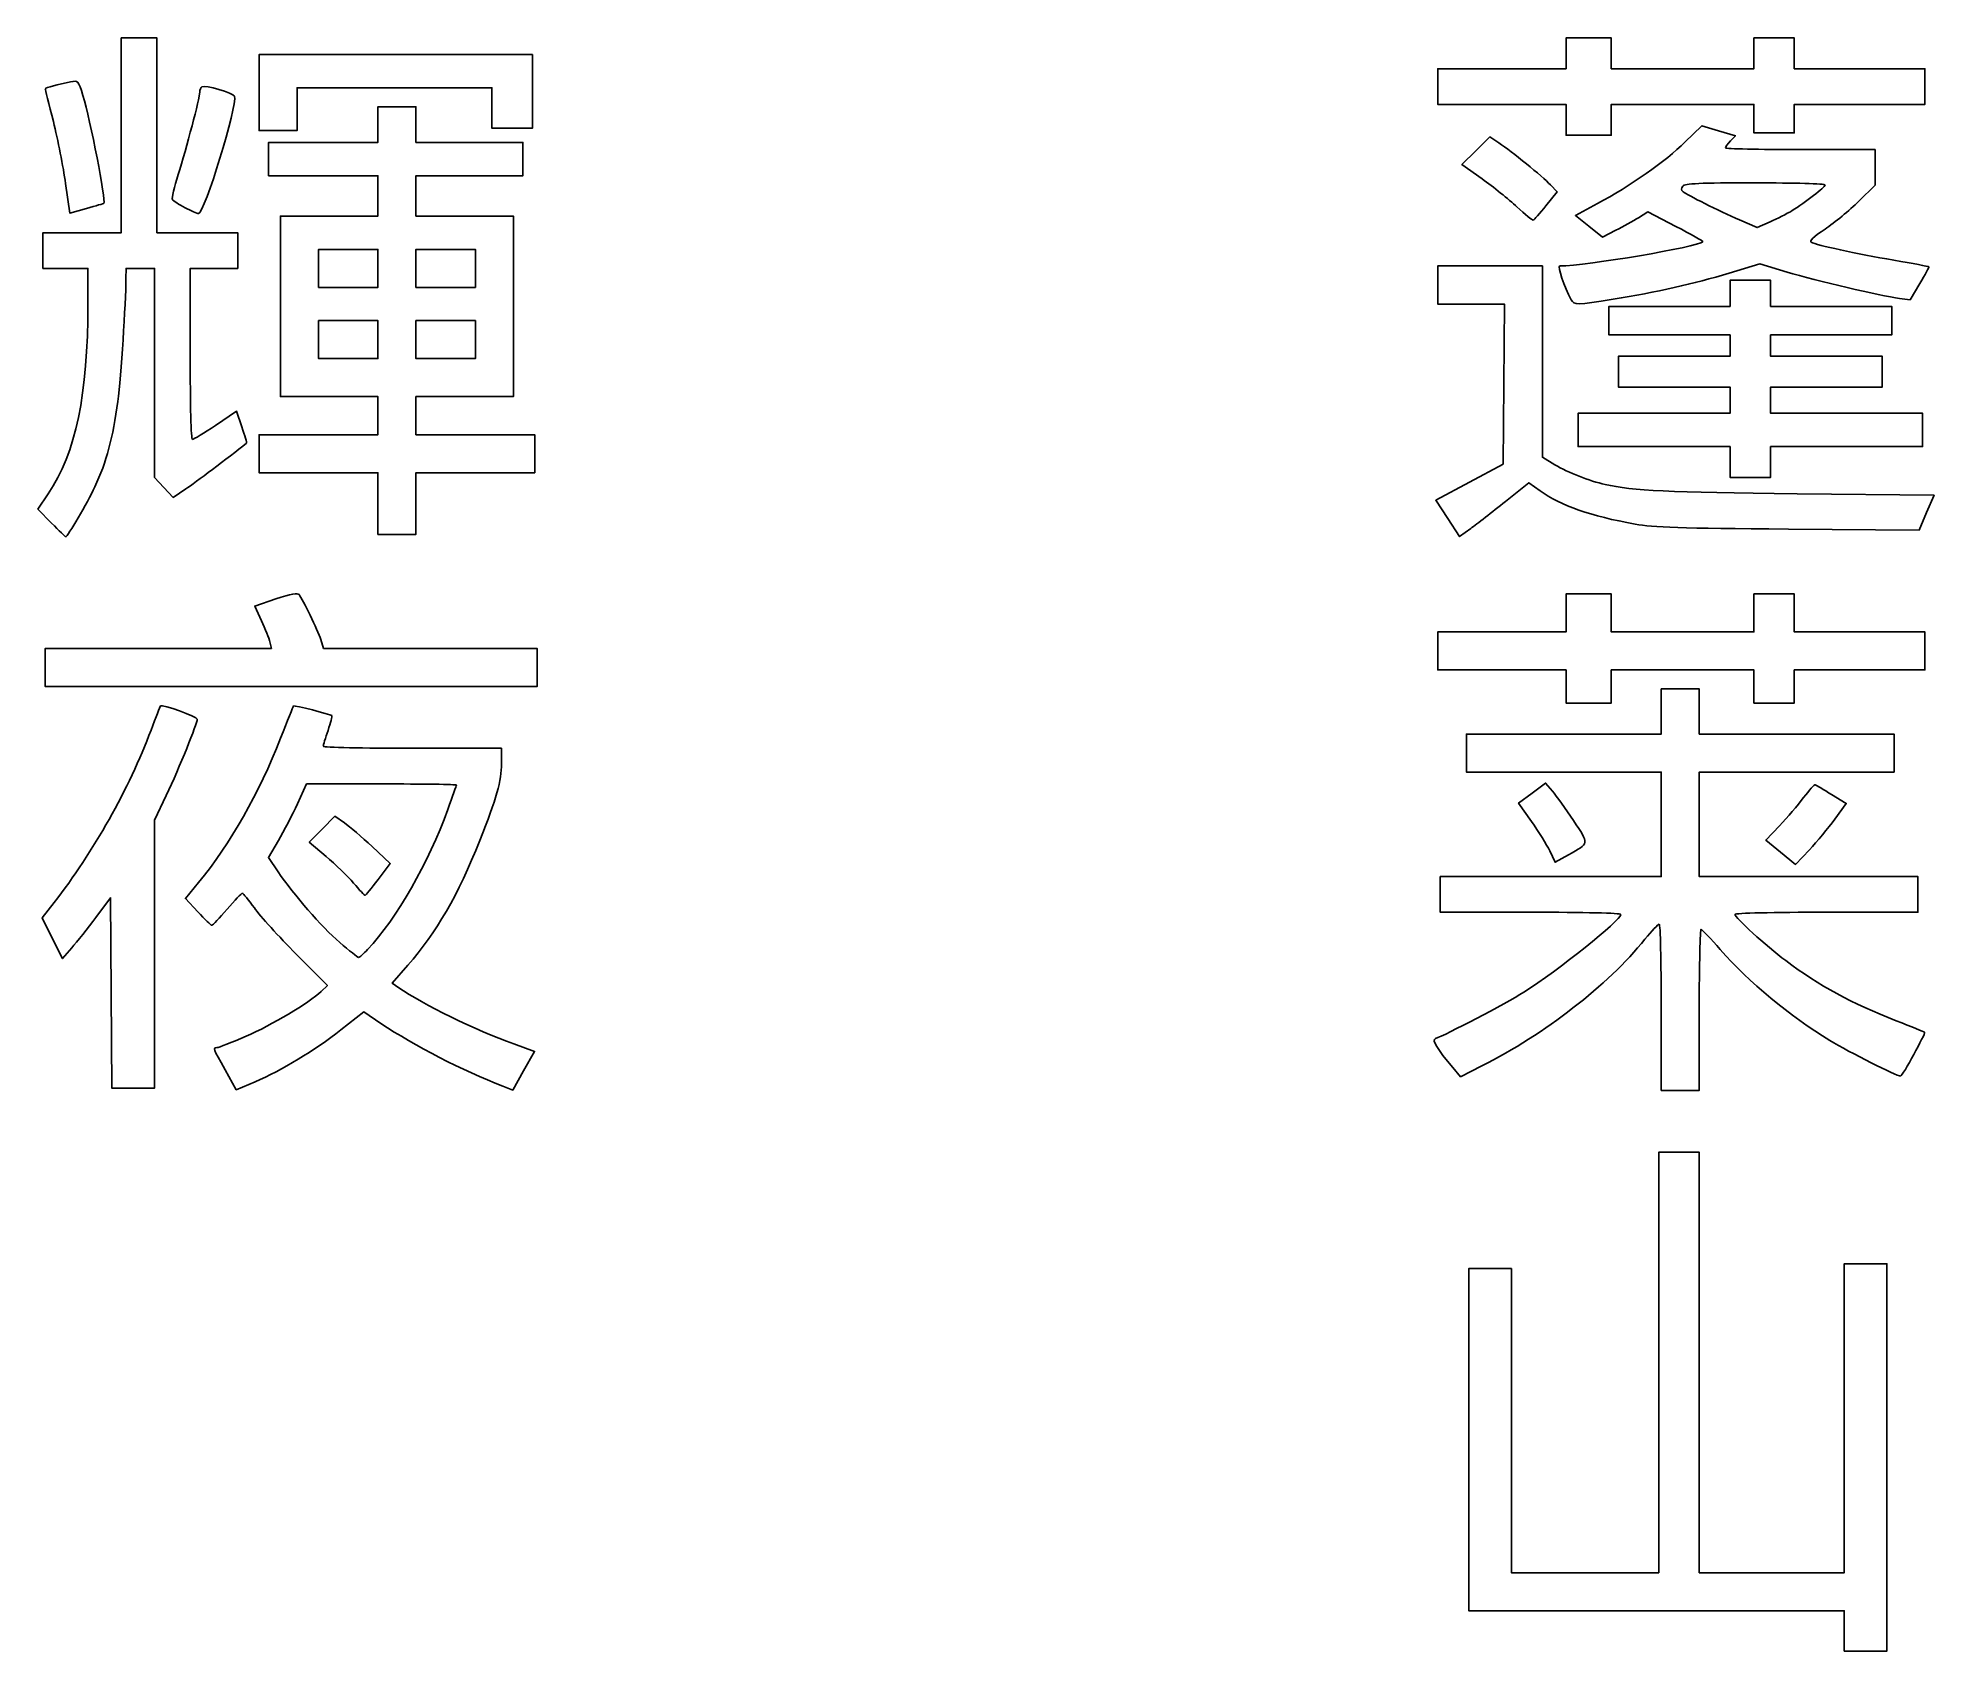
# Model space of a CAD drawing. Extents: x 0 to 38.6, y 0 to 32.8.
import ezdxf

# ---------------------------------------------------------------- set-up
doc = ezdxf.new("R2010")
doc.units = 0
doc.layers.add('Layer_1', color=7, linetype='CONTINUOUS')

msp = doc.modelspace()

# ---------------------------------------------------------------- linework, layer by layer
at = {"layer": 'Layer_1', "color": 7}
for points in [[(1.061804, 27.386921), (1.062304, 28.099147), (0.603582, 28.099147), (0.144861, 28.099147), (0.144861, 28.461295), (0.144861, 28.823444), (0.941587, 28.823444), (1.738314, 28.823444), (1.738314, 30.803188), (1.738314, 32.782933), (2.100462, 32.782933), (2.462611, 32.782933), (2.462611, 30.803188), (2.462611, 28.823444), (3.283481, 28.823444), (4.10435, 28.823444), (4.10435, 28.461295), (4.10435, 28.099147), (3.621486, 28.099147), (3.138621, 28.099147), (3.138621, 26.360834)], [(31.096478, 31.11705), (31.096478, 31.430912), (29.792744, 31.430912), (28.48901, 31.430912), (28.48901, 31.793061), (28.48901, 32.155209), (29.792744, 32.155209), (31.096478, 32.155209), (31.096478, 32.469071), (31.096478, 32.782933), (31.555202, 32.782933), (32.013923, 32.782933), (32.013923, 32.469071), (32.013923, 32.155209), (33.462516, 32.155209), (34.911109, 32.155209), (34.911109, 32.469071), (34.911109, 32.782933), (35.321545, 32.782933), (35.731978, 32.782933), (35.731978, 32.469071), (35.731978, 32.155209), (37.059856, 32.155209), (38.387734, 32.155209), (38.387734, 31.793061), (38.387734, 31.430912), (37.059856, 31.430912), (35.731978, 31.430912), (35.731978, 31.141194), (35.731978, 30.851475), (35.321545, 30.851475), (34.911109, 30.851475), (34.911109, 31.141194), (34.911109, 31.430912), (33.462516, 31.430912), (32.013923, 31.430912), (32.013923, 31.11705), (32.013923, 30.803188), (31.555202, 30.803188), (31.096478, 30.803188), (31.096478, 31.11705), (31.096478, 31.11705)], [(4.538927, 31.672345), (4.538927, 32.444928), (7.315398, 32.444928), (10.09187, 32.444928), (10.09187, 31.696488), (10.09187, 30.948048), (9.681435, 30.948048), (9.271, 30.948048), (9.271, 31.358483), (9.271, 31.768918), (7.291255, 31.768918), (5.311511, 31.768918), (5.311511, 31.334339), (5.311511, 30.899761), (4.925219, 30.899761), (4.538927, 30.899761), (4.538927, 31.672345), (4.538927, 31.672345)], [(6.95325, 23.318787), (6.95325, 23.946512), (5.746089, 23.946512), (4.538927, 23.946512), (4.538927, 24.332803), (4.538927, 24.719095), (5.746089, 24.719095), (6.95325, 24.719095), (6.95325, 25.105387), (6.95325, 25.491678), (5.963378, 25.491678), (4.973505, 25.491678), (4.973505, 27.326563), (4.973505, 29.161449), (5.963378, 29.161449), (6.95325, 29.161449), (6.95325, 29.571884), (6.95325, 29.982319), (5.842662, 29.982319), (4.732073, 29.982319), (4.732073, 30.320324), (4.732073, 30.658329), (5.842662, 30.658329), (6.95325, 30.658329), (6.95325, 31.020478), (6.95325, 31.382626), (7.339542, 31.382626), (7.725833, 31.382626), (7.725833, 31.020478), (7.725833, 30.658329), (8.812279, 30.658329), (9.898724, 30.658329), (9.898724, 30.320324), (9.898724, 29.982319), (8.812279, 29.982319), (7.725833, 29.982319), (7.725833, 29.571884), (7.725833, 29.161449), (8.715706, 29.161449), (9.705578, 29.161449), (9.705578, 27.326563), (9.705578, 25.491678), (8.715706, 25.491678), (7.725833, 25.491678), (7.725833, 25.105387), (7.725833, 24.719095), (8.932995, 24.719095), (10.140156, 24.719095), (10.140156, 24.332803), (10.140156, 23.946512), (8.932995, 23.946512), (7.725833, 23.946512), (7.725833, 23.318787), (7.725833, 22.691063), (7.339542, 22.691063), (6.95325, 22.691063), (6.95325, 23.318787), (6.95325, 23.318787)], [(33.511061, 30.661872), (33.855674, 30.998379), (34.195323, 30.897227), (34.534969, 30.796076), (34.433321, 30.687875)], [(29.388621, 29.918525), (28.979125, 30.209806), (29.262711, 30.490431), (29.546293, 30.771056), (29.730601, 30.649088)], [(35.852695, 30.51347), (37.373718, 30.51347), (37.373718, 30.152967), (37.373718, 29.792464), (37.040236, 29.462272)], [(1.033406, 29.317548), (0.690648, 29.221319), (0.606852, 29.823889), (0.606852, 29.823889), (0.606852, 29.823889)], [(30.77613, 29.797409), (30.914504, 29.651513), (30.68629, 29.370266)], [(3.033296, 29.331937), (3.033296, 29.331937)], [(30.097222, 29.348346), (30.097222, 29.348346), (30.097222, 29.348346)], [(32.107062, 28.872864), (31.838056, 28.734203), (31.560759, 28.954182), (31.283461, 29.174162), (31.733194, 29.415213)], [(33.324681, 28.952763), (32.756729, 29.247496), (32.566398, 29.129511)], [(34.617764, 29.085619), (34.976294, 28.928711), (35.240705, 29.045645)], [(35.678903, 29.268185), (35.678903, 29.268185), (35.678909, 29.268185)], [(6.95325, 28.099147), (6.95325, 28.485438), (6.349669, 28.485438), (5.746089, 28.485438), (5.746089, 28.099147), (5.746089, 27.712855), (6.349669, 27.712855), (6.95325, 27.712855), (6.95325, 28.099147), (6.95325, 28.099147)], [(8.932995, 28.099147), (8.932995, 28.485438), (8.329414, 28.485438), (7.725833, 28.485438), (7.725833, 28.099147), (7.725833, 27.712855), (8.329414, 27.712855), (8.932995, 27.712855), (8.932995, 28.099147), (8.932995, 28.099147)], [(28.689345, 23.017385), (28.44625, 23.385474), (29.13157, 23.753063), (29.816888, 24.120653), (29.829616, 25.747752), (29.842316, 27.37485), (29.165663, 27.37485), (28.48901, 27.37485), (28.48901, 27.761142), (28.48901, 28.147433), (29.551311, 28.147433), (30.613615, 28.147433), (30.613615, 26.203113), (30.613615, 24.258793), (30.867119, 24.109053)], [(35.588533, 28.023926), (35.034649, 28.188802), (34.405514, 28.000214)], [(3.048964, 23.615096), (2.790305, 23.443128), (2.602315, 23.644664), (2.414324, 23.846199), (2.414324, 25.972673), (2.414324, 28.099147), (2.124606, 28.099147), (1.834887, 28.099147), (1.833961, 27.893929)], [(34.428244, 24.1638), (34.428244, 24.477662), (32.883077, 24.477662), (31.33791, 24.477662), (31.33791, 24.815668), (31.33791, 25.153673), (32.883077, 25.153673), (34.428244, 25.153673), (34.428244, 25.419248), (34.428244, 25.684824), (33.293513, 25.684824), (32.158782, 25.684824), (32.158782, 25.998686), (32.158782, 26.312548), (33.293513, 26.312548), (34.428244, 26.312548), (34.428244, 26.529837), (34.428244, 26.747126), (33.196939, 26.747126), (31.965635, 26.747126), (31.965635, 27.036845), (31.965635, 27.326563), (33.196939, 27.326563), (34.428244, 27.326563), (34.428244, 27.592139), (34.428244, 27.857714), (34.83868, 27.857714), (35.249115, 27.857714), (35.249115, 27.592139), (35.249115, 27.326563), (36.48042, 27.326563), (37.711724, 27.326563), (37.711724, 27.036845), (37.711724, 26.747126), (36.48042, 26.747126), (35.249115, 26.747126), (35.249115, 26.529837), (35.249115, 26.312548), (36.383846, 26.312548), (37.518577, 26.312548), (37.518577, 25.998686), (37.518577, 25.684824), (36.383846, 25.684824), (35.249115, 25.684824), (35.249115, 25.419248), (35.249115, 25.153673), (36.794282, 25.153673), (38.339449, 25.153673), (38.339449, 24.815668), (38.339449, 24.477662), (36.794282, 24.477662), (35.249115, 24.477662), (35.249115, 24.1638), (35.249115, 23.849938), (34.83868, 23.849938), (34.428244, 23.849938), (34.428244, 24.1638), (34.428244, 24.1638)], [(38.283159, 27.789503), (38.085804, 27.45997), (37.866568, 27.49002)], [(31.199794, 27.459351), (31.199794, 27.459351)], [(6.95325, 26.650553), (6.95325, 27.036845), (6.349669, 27.036845), (5.746089, 27.036845), (5.746089, 26.650553), (5.746089, 26.264262), (6.349669, 26.264262), (6.95325, 26.264262), (6.95325, 26.650553), (6.95325, 26.650553)], [(8.932995, 26.650553), (8.932995, 27.036845), (8.329414, 27.036845), (7.725833, 27.036845), (7.725833, 26.650553), (7.725833, 26.264262), (8.329414, 26.264262), (8.932995, 26.264262), (8.932995, 26.650553), (8.932995, 26.650553)], [(3.654851, 24.908104), (4.080207, 25.193687), (4.188509, 24.87557)], [(0.322712, 22.923552), (0.044867, 23.204327), (0.256131, 23.519378)], [(30.56662, 23.578824), (30.340038, 23.741607), (29.861174, 23.358013)], [(35.788064, 23.517489), (38.572333, 23.48779), (38.420006, 23.134171), (38.267677, 22.780552), (35.611593, 22.800118)], [(0.322715, 22.923552), (0.322712, 22.923552)], [(29.157374, 22.811858), (28.93244, 22.649297), (28.689345, 23.017385), (28.689345, 23.017385), (28.689345, 23.017385)], [(4.58853, 20.937686), (4.45023, 21.236483), (4.878468, 21.380106)], [(31.096478, 19.60073), (31.096478, 19.938735), (29.792744, 19.938735), (28.48901, 19.938735), (28.48901, 20.325027), (28.48901, 20.711319), (29.792744, 20.711319), (31.096478, 20.711319), (31.096478, 21.09761), (31.096478, 21.483902), (31.555202, 21.483902), (32.013923, 21.483902), (32.013923, 21.09761), (32.013923, 20.711319), (33.462516, 20.711319), (34.911109, 20.711319), (34.911109, 21.09761), (34.911109, 21.483902), (35.321545, 21.483902), (35.731978, 21.483902), (35.731978, 21.09761), (35.731978, 20.711319), (37.059856, 20.711319), (38.387734, 20.711319), (38.387734, 20.325027), (38.387734, 19.938735), (37.059856, 19.938735), (35.731978, 19.938735), (35.731978, 19.60073), (35.731978, 19.262725), (35.321545, 19.262725), (34.911109, 19.262725), (34.911109, 19.60073), (34.911109, 19.938735), (33.462516, 19.938735), (32.013923, 19.938735), (32.013923, 19.60073), (32.013923, 19.262725), (31.555202, 19.262725), (31.096478, 19.262725), (31.096478, 19.60073), (31.096478, 19.60073)], [(5.79145, 20.554388), (5.850151, 20.373313), (8.019297, 20.373313), (10.188443, 20.373313), (10.188443, 19.987022), (10.188443, 19.60073), (5.190794, 19.60073), (0.193146, 19.60073), (0.193146, 19.987022), (0.193146, 19.987022)], [(0.193146, 19.987022), (0.193146, 20.373313), (2.491987, 20.373313), (4.790829, 20.373313), (4.75883, 20.506101)], [(30.372183, 15.013517), (28.537298, 15.013517), (28.537298, 15.375665), (28.537298, 15.737813), (30.782618, 15.737813), (33.027936, 15.737813), (33.027936, 16.800116), (33.027936, 17.862418), (31.048192, 17.862418), (29.068449, 17.862418), (29.068449, 18.248709), (29.068449, 18.635001), (31.048192, 18.635001), (33.027936, 18.635001), (33.027936, 19.093722), (33.027936, 19.552444), (33.414228, 19.552444), (33.800519, 19.552444), (33.800519, 19.093722), (33.800519, 18.635001), (35.780266, 18.635001), (37.76001, 18.635001), (37.76001, 18.248709), (37.76001, 17.862418), (35.780266, 17.862418), (33.800519, 17.862418), (33.800519, 16.800116), (33.800519, 15.737813), (36.021699, 15.737813), (38.242875, 15.737813), (38.242875, 15.375665), (38.242875, 15.013517), (36.383846, 15.013517)], [(7.653404, 18.345282), (9.464146, 18.345282), (9.464146, 18.036506)], [(2.652363, 17.387088), (2.414323, 16.882444), (2.414323, 14.161381), (2.414323, 11.440319), (1.980293, 11.440319), (1.546262, 11.440319), (1.533643, 13.374689), (1.533643, 13.374689)], [(7.025275, 17.620986), (5.503847, 17.620986), (5.317973, 17.218663)], [(30.391436, 16.858941), (30.130725, 17.231629), (30.405033, 17.434272), (30.679342, 17.636916), (30.819316, 17.47202)], [(36.489417, 17.406242), (36.788132, 17.224762), (36.554179, 16.903104)], [(5.898554, 16.148248), (5.556415, 16.437967), (5.817313, 16.700076), (6.078211, 16.962186), (6.271658, 16.828127)], [(35.454779, 16.231291), (35.153436, 16.478983), (35.433423, 16.772337)], [(4.930109, 16.470484), (4.728119, 16.12463), (4.926835, 15.832007)], [(6.834587, 16.348728), (7.204069, 16.003389), (6.956325, 15.677455)], [(31.141571, 16.180896), (30.8728, 16.030602), (30.762473, 16.258428), (30.762473, 16.258428), (30.762473, 16.258428)], [(36.038175, 16.282522), (35.756122, 15.983598), (35.454779, 16.231291), (35.454779, 16.231291)], [(3.294995, 15.01877), (3.040935, 15.289599), (3.307311, 15.614574)], [(6.457978, 15.605026), (6.457978, 15.605026)], [(0.732208, 14.28922), (0.542429, 14.071931), (0.336732, 14.486678), (0.131034, 14.901424), (0.37313, 15.210975)], [(1.533643, 13.374689), (1.521024, 15.309059), (1.221505, 14.907784)], [(5.799953, 13.403705), (5.926247, 13.522261), (5.292945, 14.16249)], [(6.742976, 14.253005), (6.742976, 14.253005), (6.742976, 14.253005)], [(7.561174, 13.933839), (7.244325, 13.570534), (7.376434, 13.478698)], [(7.015421, 12.752996), (6.667157, 12.985982), (6.202385, 12.622671)], [(33.800519, 13.037796), (33.800519, 11.392032), (33.414228, 11.392032), (33.027936, 11.392032), (33.027936, 13.082058), (33.027936, 13.082058)], [(9.715068, 12.336015), (10.134994, 12.185337), (9.913121, 11.791943), (9.691247, 11.398549), (9.493195, 11.475439)], [(4.457755, 11.567627), (4.074588, 11.403624), (3.848036, 11.808345), (3.848036, 11.808345), (3.848036, 11.808345)], [(29.384089, 11.889224), (28.95129, 11.670444), (28.79252, 11.857172)], [(36.745994, 0.406863), (36.745994, 0.817299), (32.931365, 0.817299), (29.116734, 0.817299), (29.116734, 4.293924), (29.116734, 7.770548), (29.551311, 7.770548), (29.985891, 7.770548), (29.985891, 4.680215), (29.985891, 1.589882), (31.482769, 1.589882), (32.979651, 1.589882), (32.979651, 5.863233), (32.979651, 10.136584), (33.390086, 10.136584), (33.800519, 10.136584), (33.800519, 5.863233), (33.800519, 1.589882), (35.273257, 1.589882), (36.745994, 1.589882), (36.745994, 4.728501), (36.745994, 7.867121), (37.180574, 7.867121), (37.615151, 7.867121), (37.615151, 3.931773), (37.615151, -0.003573), (37.180574, -0.003573), (36.745994, -0.003573), (36.745994, 0.406863), (36.745994, 0.406863)]]:
    msp.add_lwpolyline(points, dxfattribs=at)
for points in [[(0.193146, 31.750775), (0.193146, 31.766496), (0.464631, 31.839125), (0.709299, 31.88886)], [(0.358101, 31.081407), (0.267376, 31.441628), (0.193146, 31.742844), (0.193146, 31.750775)], [(0.709299, 31.88886), (0.863007, 31.920104), (0.863487, 31.919569), (0.959074, 31.610094)], [(0.959074, 31.610094), (1.108753, 31.125491), (1.431466, 29.461735), (1.383802, 29.420401)], [(2.894386, 30.005372), (3.062176, 30.529176), (3.330859, 31.559723), (3.331402, 31.681567)], [(4.039578, 31.597367), (4.105306, 31.426085), (3.426198, 29.206776), (3.309652, 29.211983)], [(3.331402, 31.681567), (3.331602, 31.726475), (3.352165, 31.775826), (3.377098, 31.791235)], [(3.377098, 31.791235), (3.442387, 31.831586), (4.013876, 31.664346), (4.039578, 31.597367)], [(0.606852, 29.823889), (0.560764, 30.155303), (0.448826, 30.721186), (0.358101, 31.081407)], [(29.730601, 30.649088), (29.989605, 30.477688), (30.611056, 29.971459), (30.77613, 29.797409)], [(31.733194, 29.415213), (32.389264, 29.766861), (33.117274, 30.277349), (33.511061, 30.661872)], [(34.433321, 30.687875), (34.377413, 30.628365), (34.331673, 30.564779), (34.331673, 30.546572)], [(34.331673, 30.546572), (34.331673, 30.528366), (35.016132, 30.51347), (35.852695, 30.51347)], [(2.777326, 29.498071), (2.760865, 29.524706), (2.813542, 29.752992), (2.894386, 30.005372)], [(30.097222, 29.348346), (29.932715, 29.50174), (29.613846, 29.75832), (29.388621, 29.918525)], [(33.467833, 29.771436), (33.426634, 29.721794), (33.428161, 29.69323), (33.473985, 29.656307)], [(34.941166, 29.837459), (33.800328, 29.837459), (33.511899, 29.824534), (33.467833, 29.771436)], [(36.359702, 29.794974), (36.359702, 29.818466), (35.725532, 29.837459), (34.941166, 29.837459)], [(35.678909, 29.268185), (35.957239, 29.437317), (36.359702, 29.748738), (36.359702, 29.794974)], [(1.383802, 29.420401), (1.379601, 29.416757), (1.221923, 29.370474), (1.033406, 29.317548)], [(3.033296, 29.331937), (2.908974, 29.396676), (2.793788, 29.471436), (2.777326, 29.498071)], [(3.309652, 29.211983), (3.281977, 29.213225), (3.157618, 29.267199), (3.033296, 29.331937)], [(30.427202, 29.079234), (30.410212, 29.073852), (30.261729, 29.194952), (30.097222, 29.348346)], [(30.68629, 29.370266), (30.560772, 29.21558), (30.444183, 29.084616), (30.427202, 29.079234)], [(33.473985, 29.656307), (33.559397, 29.587497), (34.190486, 29.272617), (34.617764, 29.085619)], [(37.040236, 29.462272), (36.85682, 29.280666), (36.550021, 29.026925), (36.358463, 28.898404)], [(32.566398, 29.129511), (32.461719, 29.064619), (32.255017, 28.949128), (32.107062, 28.872864)], [(33.875718, 28.641111), (33.885031, 28.650416), (33.637056, 28.79066), (33.324681, 28.952763)], [(35.240705, 29.045645), (35.386131, 29.10996), (35.58332, 29.210102), (35.678903, 29.268185)], [(36.358463, 28.898404), (36.116376, 28.735981), (36.030337, 28.65391), (36.076295, 28.629252)], [(30.967073, 28.147898), (31.515953, 28.152374), (33.769032, 28.534426), (33.875718, 28.641111)], [(36.076295, 28.629252), (36.181874, 28.572603), (36.995075, 28.396459), (37.754272, 28.26579)], [(31.199794, 27.459351), (31.05879, 27.72446), (30.915813, 28.14748), (30.967073, 28.147898)], [(37.754272, 28.26579), (38.139249, 28.19953), (38.460144, 28.139404), (38.467371, 28.132177)], [(38.467371, 28.132177), (38.474596, 28.124949), (38.391705, 27.970746), (38.283159, 27.789503)], [(1.833961, 27.893929), (1.831695, 27.391711), (1.731987, 25.90092), (1.666835, 25.395105)], [(34.405514, 28.000214), (33.694198, 27.786992), (32.923079, 27.613811), (32.0525, 27.471766)], [(37.866568, 27.49002), (37.489841, 27.541656), (36.167633, 27.851544), (35.588533, 28.023926)], [(0.256131, 23.519378), (0.815932, 24.354187), (1.060504, 25.528227), (1.061804, 27.386921)], [(32.0525, 27.471766), (31.327477, 27.35347), (31.256656, 27.352439), (31.199794, 27.459351)], [(3.138621, 26.360834), (3.138621, 25.306848), (3.156508, 24.622522), (3.184058, 24.622522)], [(1.666835, 25.395105), (1.573407, 24.669753), (1.437346, 24.161814), (1.201195, 23.656793)], [(3.184058, 24.622522), (3.209048, 24.622522), (3.420904, 24.751034), (3.654851, 24.908104)], [(4.188509, 24.87557), (4.248075, 24.700607), (4.291533, 24.553234), (4.285082, 24.548076)], [(4.285082, 24.548076), (3.896027, 24.236977), (3.243063, 23.744142), (3.048964, 23.615096)], [(30.867119, 24.109053), (31.145943, 23.944356), (31.568153, 23.777925), (31.890259, 23.70574)], [(1.201195, 23.656793), (1.048859, 23.331012), (0.646564, 22.642777), (0.608472, 22.642777)], [(32.496785, 22.90176), (31.593892, 23.063307), (30.988686, 23.2756), (30.56662, 23.578824)], [(31.890259, 23.70574), (32.448517, 23.580631), (33.179856, 23.54531), (35.788064, 23.517489)], [(29.861174, 23.358013), (29.597799, 23.147036), (29.281089, 22.901267), (29.157374, 22.811858)], [(0.608472, 22.642777), (0.60412, 22.642777), (0.47553, 22.769126), (0.322715, 22.923552)], [(35.611593, 22.800118), (33.385862, 22.816515), (32.881183, 22.832984), (32.496785, 22.90176)], [(4.878468, 21.380106), (5.196083, 21.486629), (5.318357, 21.509231), (5.351807, 21.467601)], [(5.351807, 21.467601), (5.427353, 21.373586), (5.729015, 20.746982), (5.79145, 20.554388)], [(4.75883, 20.506101), (4.74123, 20.579134), (4.664595, 20.773348), (4.58853, 20.937686)], [(2.34289, 18.714621), (2.440621, 18.976242), (2.526907, 19.196988), (2.534636, 19.205168)], [(2.534636, 19.205168), (2.571256, 19.243924), (3.282632, 18.989744), (3.283027, 18.937762)], [(3.283027, 18.937762), (3.283705, 18.848249), (2.921518, 17.957698), (2.652363, 17.387088)], [(4.974272, 18.550137), (5.111387, 18.902224), (5.230016, 19.196872), (5.237893, 19.20491)], [(5.237893, 19.20491), (5.254951, 19.222318), (5.986966, 19.037943), (6.015978, 19.008932)], [(6.015978, 19.008932), (6.027021, 18.997888), (5.992545, 18.862376), (5.93936, 18.707794)], [(0.37313, 15.210975), (1.175523, 16.236933), (1.89615, 17.518725), (2.34289, 18.714621)], [(3.307311, 15.614574), (3.959273, 16.409956), (4.537068, 17.42747), (4.974272, 18.550137)], [(5.93936, 18.707794), (5.886176, 18.553212), (5.842662, 18.40841), (5.842662, 18.38601)], [(5.842662, 18.38601), (5.842662, 18.36361), (6.657496, 18.345282), (7.653404, 18.345282)], [(9.464146, 18.036506), (9.464146, 17.682607), (9.36329, 17.324433), (9.023617, 16.47203)], [(8.546703, 17.599238), (8.546703, 17.611198), (7.862061, 17.620986), (7.025275, 17.620986)], [(8.375533, 17.104302), (8.469676, 17.364555), (8.546703, 17.587277), (8.546703, 17.599238)], [(30.819316, 17.47202), (30.8963, 17.381327), (31.088271, 17.112673), (31.245914, 16.875011)], [(35.433423, 16.772337), (35.587415, 16.933682), (35.806944, 17.190407), (35.921264, 17.342837)], [(35.921264, 17.342837), (36.035581, 17.495267), (36.142972, 17.612724), (36.159908, 17.603852)], [(36.159908, 17.603852), (36.176842, 17.594979), (36.325121, 17.506056), (36.489417, 17.406242)], [(5.317973, 17.218663), (5.215743, 16.997385), (5.041204, 16.660705), (4.930109, 16.470484)], [(6.742976, 14.253005), (7.338459, 14.890121), (7.97971, 16.01008), (8.375533, 17.104302)], [(6.271658, 16.828127), (6.378054, 16.754394), (6.631372, 16.538665), (6.834587, 16.348728)], [(30.762473, 16.258428), (30.701796, 16.383732), (30.53483, 16.653963), (30.391436, 16.858941)], [(31.245914, 16.875011), (31.568325, 16.38895), (31.573346, 16.42234), (31.141571, 16.180896)], [(36.554179, 16.903104), (36.425505, 16.726192), (36.193301, 16.44693), (36.038175, 16.282522)], [(9.023617, 16.47203), (8.579323, 15.357085), (8.144969, 14.603228), (7.561174, 13.933839)], [(4.926835, 15.832007), (5.245929, 15.36212), (5.803099, 14.723478), (6.178023, 14.397865)], [(6.457978, 15.605026), (6.338471, 15.744453), (6.08673, 15.988903), (5.898554, 16.148248)], [(6.691922, 15.351522), (6.682758, 15.351522), (6.577484, 15.465599), (6.457978, 15.605026)], [(6.956325, 15.677455), (6.820065, 15.498192), (6.701084, 15.351522), (6.691922, 15.351522)], [(3.889229, 15.073875), (3.734285, 14.894611), (3.594359, 14.747941), (3.578283, 14.747941)], [(4.198006, 15.397867), (4.183124, 15.398939), (4.044174, 15.253138), (3.889229, 15.073875)], [(4.442354, 15.099321), (4.322845, 15.262453), (4.212888, 15.396798), (4.198006, 15.397867)], [(5.292945, 14.16249), (4.944629, 14.514615), (4.561863, 14.936189), (4.442354, 15.099321)], [(1.221505, 14.907784), (1.056769, 14.687083), (0.836586, 14.408729), (0.732208, 14.28922)], [(3.578283, 14.747941), (3.562208, 14.747941), (3.434728, 14.869814), (3.294995, 15.01877)], [(30.234896, 13.38622), (30.938069, 13.828782), (32.207067, 14.847136), (32.207067, 14.968861)], [(32.207067, 14.968861), (32.207067, 14.995429), (31.463801, 15.013517), (30.372183, 15.013517)], [(32.988083, 14.772084), (32.966155, 14.772084), (32.835477, 14.633119), (32.697674, 14.463273)], [(33.027936, 13.082058), (33.027936, 14.011573), (33.010015, 14.772084), (32.988083, 14.772084)], [(33.840002, 14.667464), (33.818299, 14.676317), (33.800519, 13.942966), (33.800519, 13.037796)], [(34.227711, 14.254419), (34.036186, 14.472741), (33.861719, 14.658611), (33.840002, 14.667464)], [(36.383846, 15.013517), (35.304719, 15.013517), (34.524817, 14.995155), (34.524817, 14.969751)], [(34.524817, 14.969751), (34.524817, 14.906302), (35.157379, 14.330429), (35.557635, 14.029493)], [(6.178023, 14.397865), (6.369144, 14.23188), (6.541442, 14.096075), (6.560908, 14.096075)], [(32.697674, 14.463273), (31.936216, 13.52476), (30.663044, 12.535738), (29.384089, 11.889224)], [(6.560908, 14.096075), (6.580373, 14.096075), (6.662305, 14.166693), (6.742976, 14.253005)], [(36.456276, 12.406537), (35.638847, 12.903818), (34.808614, 13.592228), (34.227711, 14.254419)], [(35.557635, 14.029493), (36.234748, 13.5204), (36.897403, 13.159666), (37.805126, 12.806012)], [(4.273352, 12.4919), (4.79368, 12.717118), (5.549373, 13.168477), (5.799953, 13.403705)], [(7.376434, 13.478698), (7.864154, 13.139664), (8.938982, 12.614491), (9.715068, 12.336015)], [(28.440724, 12.446029), (28.640281, 12.511991), (29.868405, 13.155559), (30.234896, 13.38622)], [(9.493195, 11.475439), (8.662839, 11.797811), (7.704957, 12.291701), (7.015421, 12.752996)], [(37.805126, 12.806012), (38.112282, 12.686343), (38.370696, 12.581936), (38.37938, 12.573999)], [(3.681843, 12.261593), (3.71504, 12.261834), (3.981219, 12.365453), (4.273352, 12.4919)], [(6.202385, 12.622671), (5.661026, 12.199492), (4.999848, 11.799652), (4.457755, 11.567627)], [(28.79252, 11.857172), (28.474159, 12.231592), (28.361663, 12.419896), (28.440724, 12.446029)], [(37.891449, 11.682628), (37.813739, 11.680821), (36.850836, 12.166508), (36.456276, 12.406537)], [(38.37938, 12.573999), (38.405853, 12.549801), (37.931685, 11.683567), (37.891449, 11.682628)], [(3.848036, 11.808345), (3.59786, 12.255269), (3.595753, 12.261016), (3.681843, 12.261593)]]:
    msp.add_open_spline(points, degree=3, dxfattribs=at)

doc.saveas('drawing.dxf')
